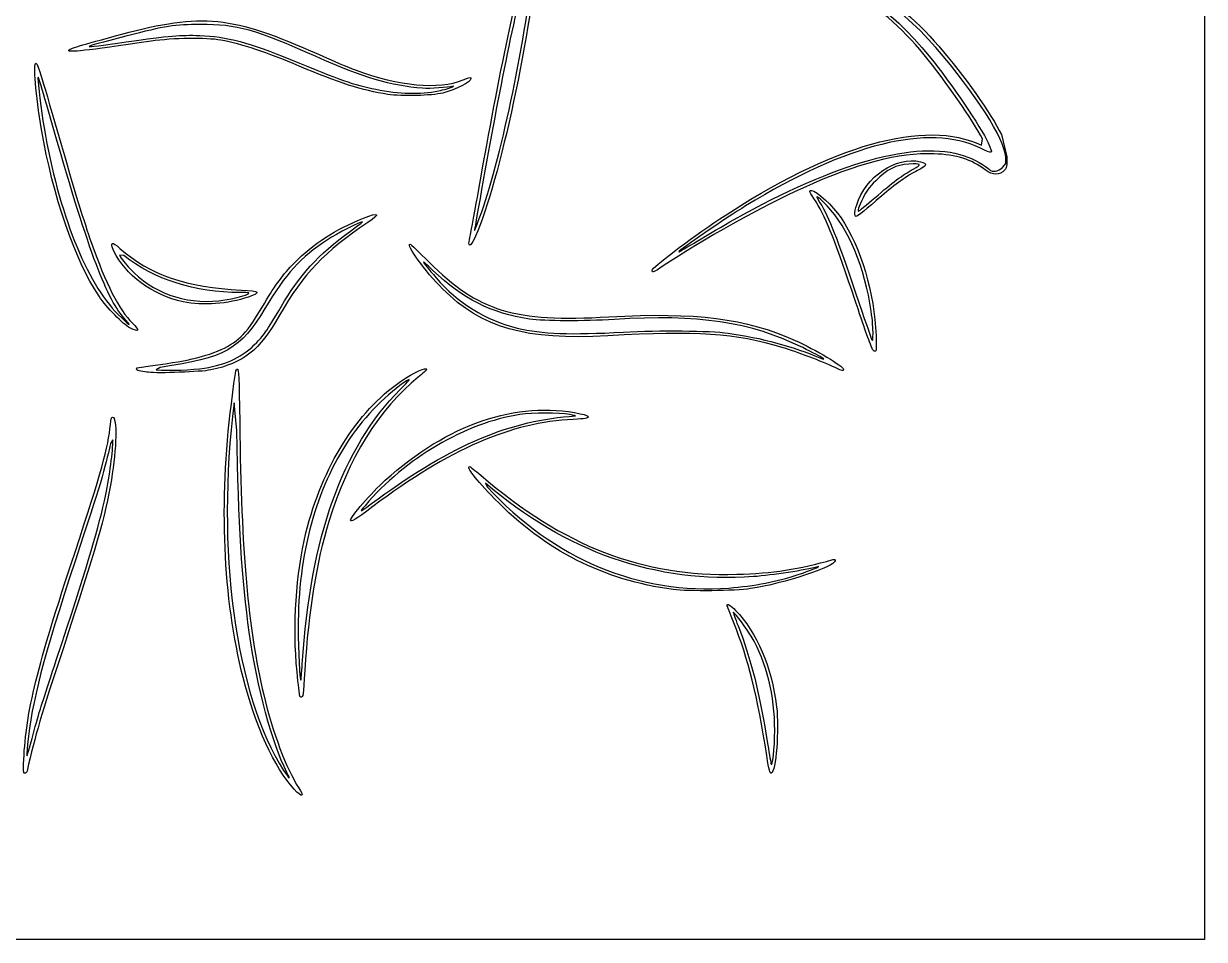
# Model space of a CAD drawing. Extents: x 0.09 to 7.25, y 10.43 to 11.9.
# Drawn here: x 6.457 to 7.246, y 10.428 to 11.039 of the extents above; entities that cross this region are included whole.
import ezdxf

# ---------------------------------------------------------------- set-up
doc = ezdxf.new("R2010")
doc.units = 0
doc.layers.add('Laag_1', color=7, linetype='CONTINUOUS')

msp = doc.modelspace()

# ---------------------------------------------------------------- linework, layer by layer
at = {"layer": 'Laag_1', "color": 1}
msp.add_lwpolyline([(0.092474, 10.428123), (0.092474, 11.895275), (7.245812, 11.895275), (7.245812, 10.428123)], close=True, dxfattribs=at)
at = {"layer": 'Laag_1', "color": 7}
for points in [[(6.700302, 10.99227)], [(6.734185, 10.994644)], [(7.025609, 10.923211)], [(6.764157, 10.917252)], [(7.012207, 10.912461)], [(6.93164, 10.908689)], [(6.754463, 10.892902)], [(6.876792, 10.874727)], [(6.563496, 10.853839)], [(6.587446, 10.854472)], [(7.023218, 10.84745)], [(6.525267, 10.841462)], [(6.527993, 10.836356)], [(6.990556, 10.816352)], [(7.023802, 10.822667)], [(6.577794, 10.809488)], [(6.999147, 10.809858)], [(6.540365, 10.806756)], [(6.693787, 10.722208)], [(6.675422, 10.70798)], [(6.890922, 10.661712)], [(6.928082, 10.662694)], [(6.643131, 10.61189)], [(6.641403, 10.590697)], [(6.467465, 10.579528)], [(6.958769, 10.5675)], [(6.457082, 10.548137)], [(6.953479, 10.5508)], [(6.63283, 10.539622)], [(6.63769, 10.528377)]]:
    msp.add_lwpolyline(points, close=True, dxfattribs=at)
for points in [[(7.110185, 10.965517), (7.113915, 10.950655)], [(7.096877, 10.958326), (7.097658, 10.962523)], [(6.523947, 10.884679), (6.521005, 10.884913)], [(6.548269, 10.809983), (6.54552, 10.808315)], [(6.599354, 10.767852), (6.597668, 10.78641)], [(6.5166, 10.761521), (6.514955, 10.759261)], [(6.76546, 10.732769), (6.766669, 10.730269)]]:
    msp.add_lwpolyline(points, dxfattribs=at)
for points in [[(6.761325, 10.930404), (6.774911, 11.007364), (6.786639, 11.06292), (6.797401, 11.101299)], [(6.801854, 11.098452), (6.796377, 11.034066), (6.774989, 10.934219), (6.75883, 10.897597)], [(6.796805, 11.091847), (6.786819, 11.054372), (6.775822, 11.001692), (6.764067, 10.935002)], [(6.764157, 10.917252), (6.778488, 10.960411), (6.793335, 11.034225), (6.79948, 11.092855)], [(7.05858, 11.018724), (7.02825, 11.055761), (6.990117, 11.077002), (6.950373, 11.078999)], [(6.956521, 11.081913), (6.996563, 11.082066), (7.036531, 11.061543), (7.068401, 11.024465)], [(6.971311, 11.078061), (7.006091, 11.070081), (7.03572, 11.050359), (7.062032, 11.017675)], [(7.066426, 11.023535), (7.0397, 11.054493), (7.00751, 11.073713), (6.973717, 11.078887)], [(6.522495, 11.032437), (6.576453, 11.046859), (6.596064, 11.044856), (6.653915, 11.019017)], [(6.575074, 11.038956), (6.557812, 11.038911), (6.551937, 11.037982), (6.525244, 11.031088)], [(6.652398, 11.017533), (6.611928, 11.03556), (6.599433, 11.039022), (6.575074, 11.038956)], [(6.487098, 11.021642), (6.487098, 11.022687), (6.494758, 11.025023), (6.522495, 11.032437)], [(6.525244, 11.031088), (6.492405, 11.022606), (6.492406, 11.022599), (6.525585, 11.027298)], [(6.525585, 11.027298), (6.554755, 11.031429), (6.561696, 11.032033), (6.574728, 11.031575)], [(6.588821, 11.028446), (6.578838, 11.030248), (6.556895, 11.029932), (6.542084, 11.027773)], [(6.574728, 11.031575), (6.592317, 11.030956), (6.60878, 11.026613), (6.635212, 11.015622)], [(6.641057, 11.011139), (6.619463, 11.020401), (6.602786, 11.025926), (6.588821, 11.028446)], [(6.542084, 11.027773), (6.497222, 11.021237), (6.487098, 11.020108), (6.487098, 11.021642)], [(7.113086, 10.95053), (7.112184, 10.96288), (7.093353, 10.992343), (7.066426, 11.023535)], [(7.068401, 11.024465), (7.085182, 11.00494), (7.10351, 10.979084), (7.110185, 10.965517)], [(6.468965, 10.968893), (6.465127, 10.991523), (6.463209, 11.013742), (6.465151, 11.013095)], [(6.465151, 11.013095), (6.466378, 11.012686), (6.467891, 11.007869), (6.480226, 10.965113)], [(6.635212, 11.015622), (6.669056, 11.001548), (6.676987, 10.998777), (6.692299, 10.995677)], [(6.723534, 10.996347), (6.702554, 10.997934), (6.683972, 11.003468), (6.652398, 11.017533)], [(6.653915, 11.019017), (6.662909, 11.015), (6.673971, 11.010332), (6.678497, 11.008644)], [(7.097658, 10.962523), (7.091412, 10.974616), (7.072913, 11.00122), (7.05858, 11.018724)], [(7.062032, 11.017675), (7.077532, 10.99842), (7.096186, 10.970968), (7.101336, 10.959831)], [(6.477196, 10.968549), (6.466981, 11.00403), (6.466637, 11.005147), (6.466547, 11.003057)], [(6.700302, 10.99227), (6.683143, 10.994879), (6.666926, 11.000043), (6.641057, 11.011139)], [(6.678497, 11.008644), (6.707882, 10.997684), (6.734016, 10.995242), (6.750662, 11.001901)], [(6.466547, 11.003057), (6.466407, 10.999867), (6.468677, 10.981613), (6.47065, 10.970029)], [(6.743914, 10.997766), (6.740383, 10.99677), (6.728693, 10.995956), (6.723534, 10.996347)], [(6.734188, 10.994644), (6.73759, 10.995324), (6.741456, 10.996384), (6.742779, 10.997002)], [(6.755837, 11.002743), (6.755837, 11.000479), (6.745883, 10.995441), (6.736937, 10.993173)], [(6.742779, 10.997002), (6.744102, 10.997619), (6.744613, 10.997963), (6.743914, 10.997766)], [(6.750662, 11.001901), (6.755555, 11.003858), (6.755839, 11.003905), (6.755837, 11.002743)], [(6.692299, 10.995677), (6.708055, 10.992487), (6.721691, 10.992151), (6.734185, 10.994644)], [(6.736937, 10.993173), (6.729673, 10.991331), (6.709712, 10.990839), (6.700302, 10.99227)], [(6.922168, 10.909104), (6.99712, 10.958775), (7.059246, 10.976278), (7.096877, 10.958326)], [(7.095855, 10.956486), (7.061855, 10.972913), (7.007001, 10.959358), (6.939351, 10.917812)], [(6.507391, 10.857548), (6.490861, 10.882517), (6.476613, 10.923803), (6.468965, 10.968893)], [(6.47065, 10.970029), (6.480362, 10.913015), (6.498786, 10.866645), (6.520189, 10.845348)], [(6.525267, 10.841462), (6.512263, 10.855856), (6.501286, 10.884878), (6.477196, 10.968549)], [(6.480226, 10.965113), (6.491494, 10.926057), (6.497027, 10.907965), (6.502298, 10.892945)], [(6.93164, 10.908689), (7.000163, 10.947121), (7.05353, 10.961905), (7.085405, 10.951284)], [(7.101336, 10.959831), (7.104879, 10.952171), (7.104838, 10.952146), (7.095855, 10.956486)], [(7.06528, 10.952557), (7.041468, 10.95336), (7.01485, 10.946446), (6.977484, 10.929755)], [(7.013556, 10.918475), (7.019403, 10.937398), (7.039771, 10.951183), (7.056098, 10.947266)], [(7.099434, 10.941832), (7.090094, 10.948927), (7.080126, 10.952057), (7.06528, 10.952557)], [(7.085405, 10.951284), (7.091252, 10.949336), (7.100352, 10.944369), (7.102239, 10.942095)], [(7.110995, 10.943485), (7.113388, 10.945877), (7.113418, 10.94598), (7.113086, 10.95053)], [(7.113915, 10.950655), (7.113915, 10.944217), (7.113748, 10.9432), (7.112475, 10.941832)], [(7.025609, 10.923211), (7.037458, 10.933471), (7.044097, 10.938402), (7.051359, 10.942333)], [(7.048373, 10.945738), (7.039949, 10.945296), (7.033806, 10.942214), (7.026213, 10.934621)], [(7.054218, 10.941488), (7.04756, 10.938193), (7.038903, 10.932058), (7.030234, 10.924491)], [(7.051359, 10.942333), (7.057437, 10.945623), (7.056941, 10.946188), (7.048373, 10.945738)], [(7.056098, 10.947266), (7.061197, 10.946043), (7.06077, 10.94473), (7.054218, 10.941488)], [(7.112475, 10.941832), (7.108933, 10.93803), (7.104439, 10.938029), (7.099434, 10.941832)], [(7.102239, 10.942095), (7.103908, 10.940084), (7.10829, 10.940779), (7.110995, 10.943485)], [(6.764067, 10.935002), (6.761022, 10.91773), (6.758389, 10.90298), (6.758215, 10.902224)], [(7.026213, 10.934621), (7.021573, 10.929981), (7.019983, 10.927814), (7.017777, 10.923124)], [(6.755468, 10.898573), (6.75602, 10.900959), (6.758656, 10.915283), (6.761325, 10.930404)], [(6.977484, 10.929755), (6.952066, 10.918401), (6.90953, 10.894667), (6.884207, 10.877711)], [(6.984972, 10.922693), (6.981494, 10.928082), (6.98152, 10.927998), (6.983387, 10.927998)], [(6.983387, 10.927998), (6.986689, 10.927998), (6.997582, 10.917911), (7.003055, 10.909784)], [(6.939351, 10.917812), (6.926221, 10.909749), (6.894676, 10.888087), (6.894676, 10.887135)], [(7.010396, 10.860925), (6.998011, 10.897672), (6.992542, 10.910959), (6.984972, 10.922693)], [(6.988004, 10.923289), (6.986265, 10.92453), (6.98633, 10.924304), (6.988978, 10.919951)], [(6.9937, 10.917933), (6.991593, 10.920147), (6.989029, 10.922558), (6.988004, 10.923289)], [(6.988978, 10.919951), (6.995197, 10.909725), (7.000385, 10.896647), (7.01284, 10.859802)], [(7.023218, 10.84745), (7.018947, 10.876926), (7.008117, 10.902786), (6.9937, 10.917933)], [(7.012207, 10.912461), (7.012207, 10.913366), (7.012814, 10.916072), (7.013556, 10.918475)], [(7.030234, 10.924491), (7.020044, 10.915595), (7.014049, 10.910815), (7.013085, 10.910815)], [(7.017777, 10.923124), (7.014735, 10.916656), (7.013908, 10.914244), (7.014737, 10.914267)], [(7.014737, 10.914267), (7.015044, 10.914306), (7.019939, 10.918301), (7.025609, 10.923211)], [(6.684099, 10.90969), (6.694489, 10.913829), (6.69568, 10.912565), (6.686931, 10.90669)], [(6.758215, 10.902224), (6.757403, 10.898701), (6.761112, 10.908081), (6.764157, 10.917252)], [(7.003055, 10.909784), (7.016403, 10.889967), (7.025473, 10.859533), (7.026459, 10.831259)], [(7.013085, 10.910815), (7.012602, 10.910815), (7.012207, 10.911556), (7.012207, 10.912461)], [(6.686931, 10.90669), (6.657669, 10.887041), (6.644134, 10.872851), (6.627986, 10.844889)], [(6.631322, 10.854324), (6.642731, 10.873532), (6.657133, 10.888409), (6.679362, 10.903948)], [(6.637868, 10.879773), (6.650186, 10.892391), (6.665429, 10.902256), (6.684099, 10.90969)], [(6.683365, 10.907224), (6.682817, 10.907772), (6.666048, 10.899127), (6.659958, 10.895158)], [(6.679362, 10.903948), (6.681718, 10.905596), (6.68352, 10.907069), (6.683365, 10.907224)], [(6.876806, 10.874725), (6.876806, 10.876741), (6.900981, 10.895063), (6.922168, 10.909104)], [(6.906875, 10.89427), (6.913585, 10.898324), (6.92473, 10.904814), (6.93164, 10.908689)], [(6.517306, 10.887653), (6.514506, 10.893821), (6.51583, 10.89441), (6.521354, 10.889455)], [(6.659958, 10.895158), (6.64169, 10.883251), (6.632114, 10.872731), (6.618217, 10.849299)], [(6.754463, 10.892902), (6.754463, 10.893635), (6.754916, 10.896187), (6.755468, 10.898573)], [(6.75883, 10.897597), (6.756332, 10.891936), (6.754463, 10.889927), (6.754463, 10.892902)], [(6.894676, 10.887135), (6.894676, 10.887002), (6.900166, 10.890216), (6.906875, 10.89427)], [(6.502298, 10.892945), (6.511669, 10.866246), (6.520992, 10.848046), (6.529584, 10.839678)], [(6.563496, 10.853839), (6.543507, 10.858036), (6.524402, 10.872022), (6.517306, 10.887653)], [(6.521354, 10.889455), (6.541038, 10.871799), (6.565909, 10.863256), (6.602427, 10.861608)], [(6.736892, 10.86236), (6.725409, 10.873769), (6.71202, 10.892258), (6.715243, 10.892258)], [(6.715243, 10.892258), (6.715597, 10.892258), (6.721242, 10.886915), (6.727787, 10.880385)], [(6.521005, 10.884913), (6.522203, 10.882803), (6.52529, 10.87881), (6.527867, 10.876039)], [(6.601827, 10.859926), (6.571213, 10.860055), (6.544085, 10.868676), (6.523947, 10.884679)], [(6.61788, 10.852735), (6.625485, 10.86556), (6.630142, 10.871859), (6.637868, 10.879773)], [(6.730461, 10.874732), (6.721433, 10.883388), (6.721934, 10.882223), (6.732605, 10.86974)], [(6.727787, 10.880385), (6.760976, 10.847272), (6.784326, 10.840155), (6.848043, 10.843728)], [(6.527867, 10.876039), (6.542883, 10.859884), (6.564458, 10.852075), (6.587446, 10.854472)], [(6.795015, 10.842289), (6.76934, 10.846099), (6.750384, 10.855625), (6.730461, 10.874732)], [(6.884207, 10.877711), (6.877921, 10.873502), (6.876792, 10.873048), (6.876792, 10.874727)], [(6.732605, 10.86974), (6.746899, 10.853019), (6.765862, 10.841309), (6.786805, 10.836272)], [(6.527993, 10.836356), (6.523283, 10.838779), (6.512414, 10.849961), (6.507391, 10.857548)], [(6.607028, 10.85698), (6.593755, 10.852283), (6.57675, 10.851057), (6.563496, 10.853839)], [(6.587446, 10.854473), (6.594479, 10.855206), (6.603729, 10.857354), (6.60662, 10.858926)], [(6.60662, 10.858926), (6.608269, 10.859823), (6.607895, 10.859901), (6.601827, 10.859926)], [(6.602427, 10.861608), (6.615074, 10.861037), (6.615964, 10.860142), (6.607028, 10.85698)], [(6.847251, 10.831096), (6.792401, 10.827967), (6.763178, 10.836246), (6.736892, 10.86236)], [(7.023802, 10.822667), (7.020798, 10.830316), (7.018557, 10.836713), (7.010396, 10.860925)], [(7.01284, 10.859802), (7.025525, 10.822275), (7.024191, 10.825458), (7.024439, 10.832118)], [(6.618217, 10.849299), (6.602177, 10.822256), (6.591367, 10.81618), (6.548269, 10.809983)], [(6.602138, 10.830371), (6.606477, 10.83441), (6.609885, 10.839252), (6.61788, 10.852735)], [(6.612771, 10.826645), (6.61782, 10.83195), (6.619685, 10.834731), (6.631322, 10.854324)], [(6.848043, 10.843728), (6.90649, 10.847007), (6.939239, 10.842855), (6.972429, 10.82796)], [(7.024439, 10.832118), (7.024554, 10.835214), (7.024021, 10.841913), (7.023218, 10.84745)], [(6.520189, 10.845348), (6.527044, 10.838528), (6.529876, 10.83636), (6.525267, 10.841462)], [(6.529584, 10.839678), (6.534925, 10.834477), (6.534276, 10.833122), (6.527993, 10.836356)], [(6.627986, 10.844889), (6.614141, 10.820916), (6.604235, 10.813042), (6.581948, 10.808292)], [(6.851719, 10.842025), (6.831042, 10.840693), (6.804956, 10.840814), (6.795015, 10.842289)], [(6.977497, 10.823179), (6.942508, 10.840386), (6.907562, 10.845622), (6.851719, 10.842025)], [(6.786805, 10.836272), (6.803251, 10.832316), (6.82255, 10.831577), (6.857713, 10.833556)], [(6.964433, 10.823115), (6.931466, 10.832861), (6.907182, 10.834515), (6.847251, 10.831096)], [(6.857713, 10.833556), (6.881456, 10.834892), (6.915477, 10.834554), (6.927667, 10.832862)], [(6.927667, 10.832862), (6.949197, 10.829873), (6.972364, 10.823635), (6.988838, 10.81639)], [(7.026459, 10.831259), (7.02679, 10.821808), (7.026713, 10.820777), (7.025684, 10.820777)], [(6.562737, 10.814211), (6.581887, 10.817844), (6.594033, 10.822826), (6.602138, 10.830371)], [(6.577794, 10.809488), (6.592672, 10.811836), (6.60393, 10.817358), (6.612771, 10.826645)], [(6.999147, 10.809858), (6.990616, 10.813823), (6.97264, 10.820688), (6.964433, 10.823115)], [(6.972429, 10.82796), (6.985996, 10.82187), (7.004646, 10.810759), (7.004646, 10.808764)], [(6.990556, 10.816377), (6.9898, 10.816958), (6.983923, 10.820018), (6.977497, 10.823179)], [(6.988838, 10.81639), (6.991879, 10.815053), (6.992286, 10.81505), (6.990556, 10.816352)], [(7.025684, 10.820777), (7.025057, 10.820777), (7.02421, 10.821628), (7.023802, 10.822667)], [(6.532461, 10.808789), (6.532461, 10.809334), (6.532565, 10.809778), (6.532694, 10.809778)], [(6.535382, 10.80742), (6.533475, 10.807668), (6.532461, 10.808144), (6.532461, 10.808789)], [(6.532694, 10.809778), (6.533897, 10.809778), (6.558527, 10.813413), (6.562737, 10.814211)], [(6.540365, 10.806756), (6.539231, 10.806913), (6.536989, 10.807211), (6.535382, 10.80742)], [(6.581948, 10.808292), (6.575667, 10.806953), (6.546705, 10.805883), (6.540365, 10.806756)], [(6.54552, 10.808315), (6.55387, 10.807696), (6.570195, 10.808276), (6.577794, 10.809488)], [(6.59575, 10.785722), (6.598711, 10.809037), (6.59866, 10.808747), (6.599826, 10.808747)], [(6.599826, 10.808747), (6.600712, 10.808747), (6.60091, 10.804019), (6.60131, 10.77335)], [(6.708812, 10.800591), (6.717866, 10.806833), (6.726284, 10.81065), (6.726284, 10.808515)], [(6.726284, 10.808515), (6.726284, 10.808198), (6.723732, 10.805902), (6.720613, 10.803413)], [(7.004646, 10.808764), (7.004646, 10.807378), (7.00436, 10.807435), (6.999147, 10.809858)], [(6.64562, 10.699464), (6.656641, 10.743804), (6.679497, 10.780382), (6.708812, 10.800591)], [(6.720613, 10.803413), (6.694618, 10.782668), (6.673652, 10.748844), (6.660866, 10.707025)], [(6.713224, 10.801178), (6.700783, 10.793456), (6.684808, 10.777334), (6.674692, 10.762289)], [(6.708595, 10.795268), (6.71492, 10.801681), (6.715758, 10.80275), (6.713224, 10.801178)], [(6.643131, 10.61189), (6.648748, 10.697198), (6.669673, 10.755813), (6.708595, 10.795268)], [(6.597668, 10.78641), (6.585165, 10.689329), (6.598421, 10.590771), (6.630692, 10.540867)], [(6.603634, 10.602896), (6.590202, 10.655823), (6.587427, 10.720185), (6.59575, 10.785722)], [(6.698545, 10.734591), (6.739969, 10.772156), (6.786406, 10.788002), (6.828896, 10.779076)], [(6.514985, 10.771804), (6.515306, 10.7752), (6.515741, 10.776787), (6.516351, 10.776787)], [(6.516351, 10.776787), (6.519563, 10.776787), (6.519183, 10.756283), (6.515576, 10.734907)], [(6.788486, 10.778496), (6.752195, 10.77303), (6.711943, 10.749363), (6.685045, 10.717675)], [(6.693787, 10.722205), (6.743207, 10.758373), (6.782694, 10.774963), (6.825548, 10.777561)], [(6.82182, 10.778549), (6.814716, 10.779791), (6.796905, 10.779762), (6.788486, 10.778496)], [(6.825548, 10.777561), (6.826333, 10.777606), (6.824656, 10.778053), (6.82182, 10.778549)], [(6.834042, 10.776853), (6.833868, 10.775937), (6.832245, 10.775682), (6.824218, 10.775308)], [(6.828896, 10.779076), (6.833078, 10.778197), (6.834206, 10.77771), (6.834042, 10.776853)], [(6.491307, 10.686681), (6.508709, 10.739334), (6.513567, 10.756801), (6.514985, 10.771804)], [(6.607764, 10.633138), (6.602776, 10.668111), (6.600463, 10.70517), (6.599354, 10.767852)], [(6.60131, 10.77335), (6.60246, 10.685054), (6.606722, 10.636913), (6.617423, 10.591334)], [(6.824218, 10.775308), (6.782698, 10.773371), (6.741263, 10.755356), (6.690297, 10.717082)], [(6.511837, 10.725098), (6.51442, 10.737294), (6.51667, 10.754499), (6.5166, 10.761521)], [(6.674692, 10.762289), (6.652124, 10.728726), (6.640371, 10.685479), (6.640368, 10.635987)], [(6.514955, 10.759261), (6.511318, 10.741984), (6.508465, 10.732471), (6.491555, 10.68125)], [(6.771622, 10.722238), (6.75882, 10.735378), (6.752329, 10.743796), (6.755001, 10.743796)], [(6.755001, 10.743796), (6.755297, 10.743796), (6.758621, 10.741157), (6.762389, 10.737931)], [(6.762389, 10.737931), (6.817998, 10.690335), (6.870197, 10.670169), (6.933439, 10.671852)], [(6.515576, 10.734907), (6.511437, 10.710379), (6.505321, 10.689013), (6.483305, 10.622183)], [(6.675422, 10.70798), (6.675422, 10.710201), (6.689445, 10.72634), (6.698545, 10.734591)], [(6.944506, 10.670285), (6.879776, 10.665489), (6.818894, 10.686735), (6.76546, 10.732769)], [(6.766669, 10.730269), (6.810797, 10.682137), (6.868322, 10.658054), (6.928082, 10.662694)], [(6.48264, 10.626265), (6.500612, 10.680655), (6.507015, 10.702329), (6.511837, 10.725098)], [(6.685045, 10.717675), (6.680814, 10.71269), (6.680703, 10.712633), (6.693787, 10.722208)], [(6.890922, 10.661712), (6.84437, 10.66791), (6.805188, 10.687789), (6.771622, 10.722238)], [(6.690297, 10.717082), (6.678398, 10.708147), (6.675422, 10.706326), (6.675422, 10.70798)], [(6.660866, 10.707025), (6.652524, 10.67974), (6.647352, 10.647794), (6.644794, 10.607745)], [(6.639632, 10.606677), (6.636608, 10.637697), (6.638833, 10.672155), (6.64562, 10.699464)], [(6.457082, 10.548137), (6.458638, 10.580581), (6.465733, 10.609299), (6.491307, 10.686681)], [(6.491555, 10.68125), (6.469979, 10.615894), (6.462439, 10.586869), (6.459621, 10.55832)], [(6.933439, 10.671852), (6.957167, 10.672484), (6.975127, 10.675228), (6.997601, 10.681656)], [(6.999147, 10.680944), (6.999147, 10.676984), (6.96504, 10.665709), (6.942653, 10.662268)], [(6.997601, 10.681656), (6.998767, 10.68199), (6.999147, 10.681813), (6.999147, 10.680944)], [(6.987309, 10.676829), (6.97956, 10.674647), (6.957174, 10.671223), (6.944506, 10.670285)], [(6.975091, 10.67187), (6.981249, 10.673933), (6.99083, 10.677821), (6.987309, 10.676829)], [(6.928082, 10.662694), (6.945075, 10.664013), (6.960793, 10.667081), (6.975091, 10.67187)], [(6.942653, 10.662268), (6.932514, 10.66071), (6.900992, 10.66037), (6.890922, 10.661712)], [(6.926979, 10.65116), (6.926979, 10.65261), (6.929114, 10.651316), (6.93261, 10.647744)], [(6.931473, 10.639415), (6.929002, 10.64558), (6.926979, 10.650865), (6.926979, 10.65116)], [(6.931132, 10.646524), (6.930819, 10.646715), (6.932247, 10.642625), (6.934302, 10.637432)], [(6.943064, 10.630504), (6.940095, 10.635569), (6.932621, 10.645603), (6.931132, 10.646524)], [(6.93261, 10.647744), (6.946818, 10.633231), (6.956688, 10.610062), (6.959997, 10.583453)], [(6.640368, 10.635987), (6.640368, 10.621502), (6.64148, 10.600343), (6.642205, 10.601067)], [(6.953479, 10.5508), (6.94724, 10.590521), (6.940998, 10.615661), (6.931473, 10.639415)], [(6.934302, 10.637432), (6.942733, 10.616128), (6.948774, 10.591899), (6.954139, 10.557878)], [(6.467465, 10.579528), (6.468879, 10.584253), (6.475708, 10.605285), (6.48264, 10.626265)], [(6.63283, 10.539622), (6.622671, 10.559746), (6.61318, 10.595156), (6.607764, 10.633138)], [(6.958769, 10.5675), (6.958853, 10.590952), (6.953379, 10.61291), (6.943064, 10.630504)], [(6.483305, 10.622183), (6.468546, 10.577382), (6.464913, 10.565049), (6.459249, 10.540523)], [(6.642205, 10.601067), (6.642327, 10.601196), (6.642747, 10.606063), (6.643131, 10.61189)], [(6.63769, 10.528377), (6.624459, 10.542854), (6.611895, 10.570345), (6.603634, 10.602896)], [(6.641403, 10.590697), (6.641236, 10.59117), (6.640442, 10.59836), (6.639632, 10.606677)], [(6.644794, 10.607745), (6.643703, 10.590677), (6.643592, 10.589838), (6.642431, 10.589838)], [(6.617423, 10.591334), (6.623236, 10.566577), (6.632707, 10.541365), (6.640665, 10.529466)], [(6.642431, 10.589838), (6.64203, 10.589838), (6.641567, 10.590225), (6.641403, 10.590697)], [(6.461955, 10.559939), (6.463571, 10.565988), (6.466051, 10.574802), (6.467465, 10.579528)], [(6.959997, 10.583453), (6.961853, 10.568533), (6.959551, 10.539721), (6.956455, 10.539125)], [(6.956369, 10.545162), (6.957309, 10.542656), (6.958728, 10.555865), (6.958769, 10.5675)], [(6.459621, 10.55832), (6.458583, 10.547808), (6.458742, 10.547918), (6.461955, 10.559939)], [(6.954139, 10.557878), (6.955152, 10.551451), (6.956156, 10.545729), (6.956369, 10.545162)], [(6.457768, 10.538977), (6.456761, 10.538977), (6.456689, 10.539934), (6.457082, 10.548137)], [(6.956455, 10.539125), (6.955524, 10.538944), (6.955046, 10.540822), (6.953479, 10.5508)], [(6.459249, 10.540523), (6.459054, 10.539673), (6.458386, 10.538977), (6.457768, 10.538977)], [(6.630692, 10.540867), (6.634803, 10.534509), (6.635664, 10.534008), (6.63283, 10.539622)], [(6.640665, 10.529466), (6.644876, 10.523169), (6.643058, 10.522504), (6.63769, 10.528377)]]:
    msp.add_open_spline(points, degree=3, dxfattribs=at)

doc.saveas('drawing.dxf')
